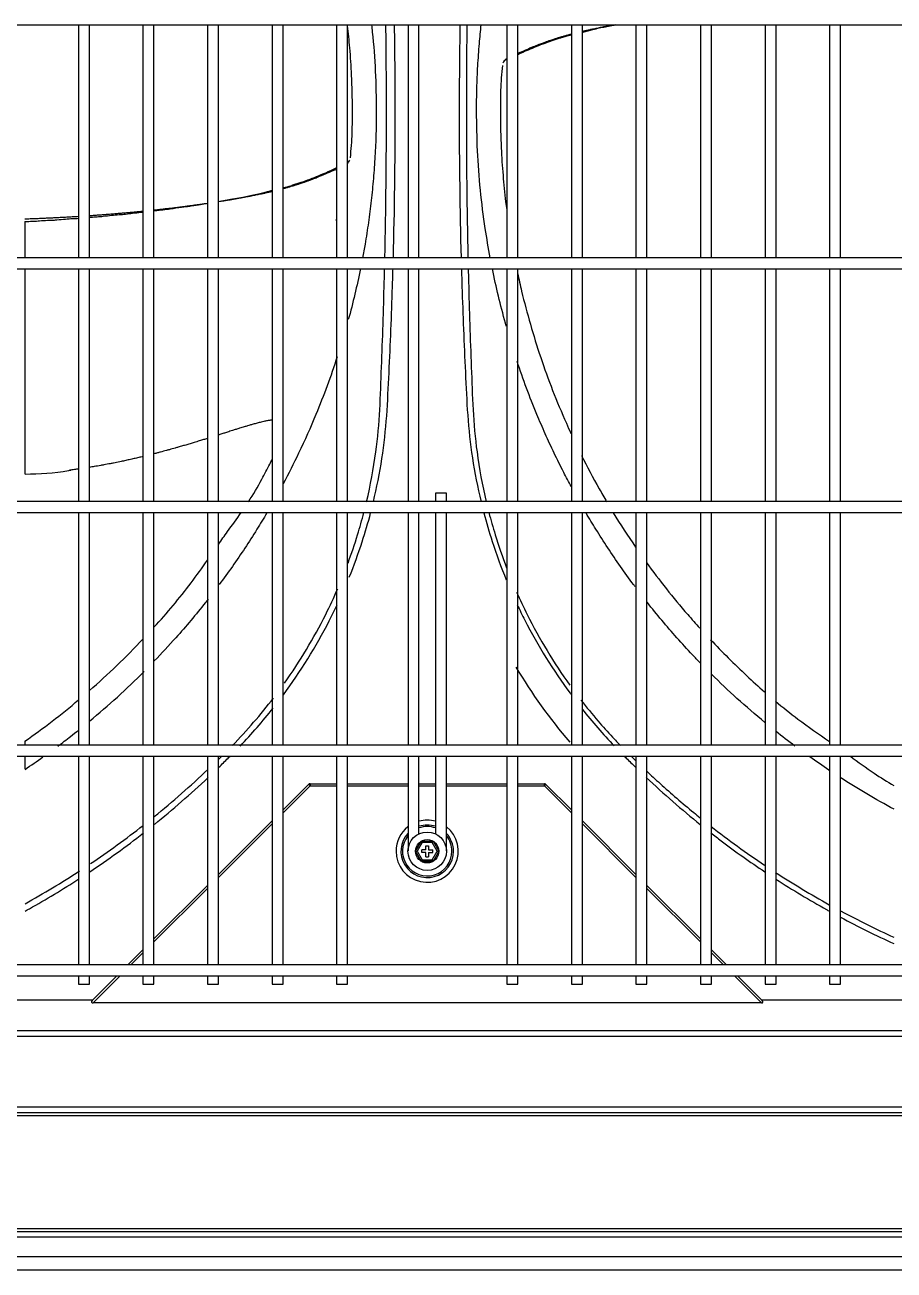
# Model space of a CAD drawing. Header units: millimetres. Extents: x 0 to 504600, y 0 to 118800.
# Drawn here: x 432438.5 to 432755, y 47337.4 to 47790.9 of the extents above; entities that cross this region are included whole.
import ezdxf

# ---------------------------------------------------------------- set-up
doc = ezdxf.new("R2010")
doc.units = ezdxf.units.MM
doc.header["$LTSCALE"] = 200
doc.layers.add('LG-AIRCON', color=240, linetype='Continuous')

# ---------------------------------------------------------------- blocks, each defined once
blk = doc.blocks.new('NEWUXB+UXA 1')
at = {"layer": 'LG-AIRCON', "color": 0}
for p, q in [((-592.71, 453.49), (591.81, 453.49)), ((-127.21, 453.49), (-127.21, 368.71)), ((-123.22, 368.71), (-123.22, 453.49)), ((-103.72, 453.49), (-103.72, 368.71)), ((-99.72, 368.71), (-99.72, 453.49)), ((-80.22, 453.49), (-80.22, 368.71)), ((-76.22, 368.71), (-76.22, 453.49)), ((-56.73, 453.49), (-56.73, 368.71)), ((-52.73, 368.71), (-52.73, 453.49)), ((-33.23, 453.49), (-33.23, 368.71)), ((-29.23, 368.71), (-29.23, 453.49)), ((-7.23, 453.49), (-7.23, 368.71)), ((-3.23, 368.71), (-3.23, 453.49)), ((28.76, 453.49), (28.76, 368.71)), ((32.76, 368.71), (32.76, 453.49)), ((52.26, 453.49), (52.26, 368.71)), ((56.26, 368.71), (56.26, 453.49)), ((75.75, 453.49), (75.75, 368.71)), ((79.75, 368.71), (79.75, 453.49)), ((99.25, 453.49), (99.25, 368.71)), ((103.25, 368.71), (103.25, 453.49)), ((122.75, 453.49), (122.75, 368.71)), ((126.75, 368.71), (126.75, 453.49)), ((146.24, 453.49), (146.24, 368.71)), ((150.24, 368.71), (150.24, 453.49)), ((-146.67, 381.91), (-146.67, 368.7)), ((591.81, 368.71), (-592.71, 368.71)), ((-592.71, 364.71), (591.81, 364.71)), ((-146.67, 364.7), (-146.67, 289.93)), ((-127.21, 364.71), (-127.21, 279.92)), ((-123.22, 279.92), (-123.22, 364.71)), ((-103.72, 364.71), (-103.72, 279.92)), ((-99.72, 279.92), (-99.72, 364.71)), ((-80.22, 364.71), (-80.22, 279.92)), ((-76.22, 279.92), (-76.22, 364.71)), ((-56.73, 364.71), (-56.73, 279.92)), ((-52.73, 279.92), (-52.73, 364.71)), ((-33.23, 364.71), (-33.23, 279.92)), ((-29.23, 279.92), (-29.23, 364.71)), ((-7.23, 364.71), (-7.23, 279.92)), ((-3.23, 279.92), (-3.23, 364.71)), ((28.76, 364.71), (28.76, 279.92)), ((32.76, 279.92), (32.76, 364.71)), ((52.26, 364.71), (52.26, 279.92)), ((56.26, 279.92), (56.26, 364.71)), ((75.75, 364.71), (75.75, 279.92)), ((79.75, 279.92), (79.75, 364.71)), ((99.25, 364.71), (99.25, 279.92)), ((103.25, 279.92), (103.25, 364.71)), ((122.75, 364.71), (122.75, 279.92)), ((126.75, 279.92), (126.75, 364.71)), ((146.24, 364.71), (146.24, 279.92)), ((150.24, 279.92), (150.24, 364.71)), ((2.76, 282.92), (2.76, 279.92)), ((6.76, 282.92), (2.76, 282.92)), ((6.76, 279.92), (6.76, 282.92)), ((591.81, 279.92), (-592.71, 279.92)), ((-592.71, 275.92), (591.81, 275.92)), ((-127.21, 275.92), (-127.21, 191.14)), ((-123.22, 191.14), (-123.22, 275.92)), ((-103.72, 275.92), (-103.72, 191.14)), ((-99.72, 191.14), (-99.72, 275.92)), ((-80.22, 275.92), (-80.22, 191.14)), ((-76.22, 191.14), (-76.22, 275.92)), ((-56.73, 275.92), (-56.73, 191.14)), ((-52.73, 191.14), (-52.73, 275.92)), ((-33.23, 275.92), (-33.23, 191.14)), ((-29.23, 191.14), (-29.23, 275.92)), ((-7.23, 275.92), (-7.23, 191.14)), ((-3.23, 191.14), (-3.23, 275.92)), ((2.76, 275.92), (2.76, 191.13)), ((6.76, 191.13), (6.76, 275.92)), ((28.76, 275.92), (28.76, 191.14)), ((32.76, 191.14), (32.76, 275.92)), ((52.26, 275.92), (52.26, 191.14)), ((56.26, 191.14), (56.26, 275.92)), ((75.75, 275.92), (75.75, 191.14)), ((79.75, 191.14), (79.75, 275.92)), ((99.25, 275.92), (99.25, 191.14)), ((103.25, 191.14), (103.25, 275.92)), ((122.75, 275.92), (122.75, 191.14)), ((126.75, 191.14), (126.75, 275.92)), ((146.24, 275.92), (146.24, 191.14)), ((150.24, 191.14), (150.24, 275.92)), ((591.81, 191.13), (-592.71, 191.13)), ((-146.67, 192.68), (-146.67, 191.13)), ((-592.71, 187.13), (591.81, 187.13)), ((-146.67, 187.14), (-146.67, 182.42)), ((-127.21, 187.14), (-127.21, 111.15)), ((-123.22, 111.15), (-123.22, 187.14)), ((-103.72, 187.14), (-103.72, 111.15)), ((-99.72, 111.15), (-99.72, 187.14)), ((-80.22, 187.14), (-80.22, 111.15)), ((-76.22, 111.15), (-76.22, 187.14)), ((-56.73, 187.14), (-56.73, 111.15)), ((-52.73, 111.15), (-52.73, 187.14)), ((-33.23, 187.14), (-33.23, 111.15)), ((-29.23, 111.15), (-29.23, 187.14)), ((-7.23, 187.14), (-7.23, 175.79)), ((-3.23, 175.79), (-3.23, 187.14)), ((2.76, 187.13), (2.76, 175.79)), ((6.76, 175.79), (6.76, 187.13)), ((28.76, 187.14), (28.76, 111.15)), ((32.76, 111.15), (32.76, 187.14)), ((52.26, 187.14), (52.26, 111.15)), ((56.26, 111.15), (56.26, 187.14)), ((75.75, 187.14), (75.75, 111.15)), ((79.75, 111.15), (79.75, 187.14)), ((99.25, 187.14), (99.25, 111.15)), ((103.25, 111.15), (103.25, 187.14)), ((122.75, 187.14), (122.75, 111.15)), ((126.75, 111.15), (126.75, 187.14)), ((146.24, 187.14), (146.24, 111.15)), ((150.24, 111.15), (150.24, 187.14)), ((-52.73, 167.63), (-43.46, 176.9)), ((-42.89, 176.33), (-43.46, 176.9)), ((-42.89, 177.13), (-33.23, 177.13)), ((-42.89, 177.13), (-42.89, 176.33)), ((-29.23, 177.13), (-7.23, 177.13)), ((-3.23, 177.13), (2.76, 177.13)), ((6.76, 177.13), (28.76, 177.13)), ((32.76, 177.13), (42.42, 177.13)), ((42.42, 176.33), (42.42, 177.13)), ((42.98, 176.9), (42.42, 176.33)), ((42.98, 176.9), (52.26, 167.62)), ((-52.73, 166.5), (-42.89, 176.33)), ((-42.89, 176.33), (-33.23, 176.33)), ((-29.23, 176.33), (-7.23, 176.33)), ((-7.23, 175.79), (-7.23, 172.96)), ((-7.23, 172.96), (-7.23, 169.31)), ((-3.23, 176.33), (2.76, 176.33)), ((-3.23, 172.96), (-3.23, 175.79)), ((-3.23, 169.31), (-3.23, 172.96)), ((2.76, 175.79), (2.76, 172.96)), ((2.76, 172.96), (2.76, 169.31)), ((6.76, 176.33), (28.76, 176.33)), ((6.76, 172.96), (6.76, 175.79)), ((6.76, 169.31), (6.76, 172.96)), ((6.76, 172.96), (6.76, 172.96)), ((32.76, 176.33), (42.42, 176.33)), ((42.42, 176.33), (52.26, 166.49)), ((-7.23, 169.31), (-7.23, 166.48)), ((-3.23, 166.48), (-3.23, 169.31)), ((2.76, 169.31), (2.76, 166.48)), ((6.76, 169.31), (6.76, 169.31)), ((6.76, 166.48), (6.76, 169.31)), ((-76.22, 144.13), (-56.73, 163.63)), ((-7.23, 166.48), (-7.23, 152.73)), ((-3.23, 158.87), (-3.23, 166.48)), ((2.76, 166.48), (2.76, 158.87)), ((6.76, 152.69), (6.76, 166.48)), ((56.26, 163.62), (75.75, 144.13)), ((-76.22, 143), (-56.73, 162.5)), ((56.26, 162.49), (75.76, 143)), ((-4.49, 152.55), (-2.36, 156.23)), ((-2.07, 155.73), (-3.91, 152.55)), ((-2.36, 156.23), (1.89, 156.23)), ((-2.36, 156.23), (-2.07, 155.73)), ((1.6, 155.73), (-2.07, 155.73)), ((-0.74, 154.55), (0.26, 154.55)), ((-0.74, 153.05), (-0.74, 154.55)), ((0.26, 154.55), (0.26, 153.05)), ((1.6, 155.73), (1.89, 156.23)), ((3.43, 152.55), (1.6, 155.73)), ((1.89, 156.23), (4.01, 152.55)), ((-2.36, 148.87), (-4.49, 152.55)), ((-4.49, 152.55), (-3.91, 152.55)), ((-3.91, 152.55), (-2.07, 149.37)), ((-0.74, 153.05), (-2.24, 153.05)), ((-2.24, 152.05), (-2.24, 153.05)), ((-0.74, 152.05), (-2.24, 152.05)), ((-0.74, 150.55), (-0.74, 152.05)), ((-0.74, 150.55), (0.26, 150.55)), ((0.26, 153.05), (1.76, 153.05)), ((0.26, 152.05), (0.26, 150.55)), ((0.26, 152.05), (1.76, 152.05)), ((1.6, 149.37), (3.43, 152.55)), ((1.76, 152.05), (1.76, 153.05)), ((4.01, 152.55), (1.89, 148.87)), ((3.43, 152.55), (4.01, 152.55)), ((-2.36, 148.87), (-2.07, 149.37)), ((1.89, 148.87), (-2.36, 148.87)), ((-2.07, 149.37), (1.6, 149.37)), ((1.6, 149.37), (1.89, 148.87)), ((-99.72, 120.64), (-80.22, 140.13)), ((-99.72, 119.51), (-80.22, 139)), ((79.75, 140.13), (99.25, 120.63)), ((79.75, 139), (99.25, 119.5)), ((-109.21, 111.15), (-103.72, 116.64)), ((-108.08, 111.15), (-103.72, 115.51)), ((103.25, 116.63), (108.74, 111.15)), ((103.25, 115.5), (107.6, 111.15)), ((526.82, 111.15), (-527.72, 111.15)), ((-527.72, 107.15), (526.82, 107.15)), ((-127.21, 107.15), (-127.21, 104.15)), ((-123.22, 104.15), (-123.22, 107.15)), ((-122.21, 98.14), (-113.21, 107.15)), ((-121.88, 97.34), (-112.08, 107.15)), ((-103.72, 107.15), (-103.72, 104.15)), ((-99.72, 104.15), (-99.72, 107.15)), ((-80.22, 107.15), (-80.22, 104.15)), ((-76.22, 104.15), (-76.22, 107.15)), ((-56.73, 107.15), (-56.73, 104.15)), ((-52.73, 104.15), (-52.73, 107.15)), ((-33.23, 107.15), (-33.23, 104.15)), ((-29.23, 104.15), (-29.23, 107.15)), ((28.76, 107.15), (28.76, 104.15)), ((32.76, 104.15), (32.76, 107.15)), ((52.26, 107.15), (52.26, 104.15)), ((56.26, 104.15), (56.26, 107.15)), ((75.75, 107.15), (75.75, 104.15)), ((79.75, 104.15), (79.75, 107.15)), ((99.25, 107.15), (99.25, 104.15)), ((103.25, 104.15), (103.25, 107.15)), ((111.6, 107.15), (121.41, 97.34)), ((112.73, 107.15), (121.74, 98.14)), ((122.75, 107.15), (122.75, 104.15)), ((126.75, 104.15), (126.75, 107.15)), ((146.24, 107.15), (146.24, 104.15)), ((150.24, 104.15), (150.24, 107.15)), ((-127.21, 104.15), (-123.22, 104.15)), ((-103.72, 104.15), (-99.72, 104.15)), ((-80.22, 104.15), (-76.22, 104.15)), ((-56.73, 104.15), (-52.73, 104.15)), ((-33.23, 104.15), (-29.23, 104.15)), ((28.76, 104.15), (32.76, 104.15)), ((52.26, 104.15), (56.26, 104.15)), ((75.75, 104.15), (79.75, 104.15)), ((99.25, 104.15), (103.25, 104.15)), ((122.75, 104.15), (126.75, 104.15)), ((146.24, 104.15), (150.24, 104.15)), ((-122.01, 98.34), (-230.22, 98.34)), ((121.41, 97.34), (-121.88, 97.34)), ((229.75, 98.34), (121.54, 98.34)), ((-524.5, 87.22), (524.03, 87.22)), ((525.55, 85.1), (-526.02, 85.1)), ((-525.95, 59.43), (525.48, 59.43)), ((525.48, 57.31), (-525.95, 57.31)), ((525.48, 56.19), (-525.95, 56.19)), ((-525.95, 15.2), (525.48, 15.2)), ((-525.95, 14.08), (525.48, 14.08)), ((525.48, 11.96), (-525.95, 11.96)), ((-580.46, 5), (580.46, 5)), ((580.46, 0), (-580.46, 0))]:
    blk.add_line(p, q, dxfattribs=at)
for radius in [7, 4.25, 4.25]:
    blk.add_circle((-0.24, 152.55), radius, dxfattribs=at)
for centre, radius, start, end in [((-22.34, 382.44), 11, 171.8382, 188.1618), ((-22.34, 382.44), 17.95, 261.0565, 262.7284), ((-42.89, 176.33), 0.8, 90, 135), ((42.42, 176.33), 0.8, 45, 90), ((-0.24, 152.55), 11.33, 74.6551, 105.3394), ((-0.24, 152.55), 11.33, 180, 51.8569), ((-0.24, 152.55), 11.33, 128.1375, 180), ((-0.24, 152.55), 9.56, 137.0195, 0), ((-0.24, 152.55), 9.56, 71.7356, 108.2643), ((-0.24, 152.55), 9, 70.5432, 109.457), ((-0.24, 152.55), 9.56, 0, 42.9806), ((-0.24, 152.55), 9, 141.0356, 0), ((-0.24, 152.55), 9, 0, 38.9588)]:
    blk.add_arc(centre, radius, start, end, dxfattribs=at)
for centre, major_axis in [((-121.08, 98.14), (1.37, 0.57)), ((120.61, 98.14), (-1.37, 0.57))]:
    blk.add_ellipse(centre, major_axis=major_axis, ratio=0.414214, start_param=2.356194, end_param=3.926991, dxfattribs=at)
for points, knots in [([(17.72, 422.13), (17.74, 424.88), (17.78, 430.36), (18.15, 438.55), (18.69, 446.26), (19.18, 451.24), (19.43, 453.51)], [0, 0, 0, 0, 0.262384, 0.523093, 0.782124, 1, 1, 1, 1]), ([(-28.2, 405.1), (-27.9, 408.13), (-27.47, 414.05), (-27.42, 424.07), (-27.65, 434.4), (-28.32, 444.54), (-28.91, 450.54), (-29.21, 453.22)], [0, 0, 0, 0, 0.183902, 0.361313, 0.620544, 0.830062, 1, 1, 1, 1]), ([(-20.49, 453.51), (-20.4, 452.64), (-19.8, 447.02), (-18.99, 436.57), (-18.85, 426.96), (-18.78, 422.13)], [0, 0, 0, 0, 0.083377, 0.539095, 1, 1, 1, 1]), ([(52.25, 450.12), (52.05, 450.07), (51.6, 449.95), (50.78, 449.73), (49.78, 449.45), (48.79, 449.16), (47.83, 448.88), (46.85, 448.58), (45.89, 448.27), (45.06, 447.99), (44.23, 447.72), (43.3, 447.39), (42.39, 447.06), (41.6, 446.77), (40.82, 446.47), (40.05, 446.17), (39.19, 445.83), (38.44, 445.53), (37.72, 445.23), (37.11, 444.98), (36.51, 444.72), (35.83, 444.43), (35.16, 444.15), (34.51, 443.87), (33.99, 443.64), (33.44, 443.4), (33.05, 443.23), (32.78, 443.12), (32.69, 443.07)], [0, 0, 0, 0, 0.025302, 0.058842, 0.109154, 0.159465, 0.193006, 0.243317, 0.293628, 0.327169, 0.36071, 0.411021, 0.461332, 0.494873, 0.528414, 0.578725, 0.612266, 0.662577, 0.696118, 0.729658, 0.763199, 0.79674, 0.847051, 0.880592, 0.914133, 0.947674, 0.981214, 1, 1, 1, 1]), ([(52.24, 449.84), (51.88, 449.75), (50.89, 449.49), (49.65, 449.12), (48.7, 448.84), (47.79, 448.57), (46.56, 448.16), (44.75, 447.56), (41.35, 446.35), (37.61, 444.83), (34.32, 443.4), (33.13, 442.82), (32.73, 442.62)], [0, 0, 0, 0, 0.053839, 0.149249, 0.203333, 0.226493, 0.301247, 0.373104, 0.496736, 0.801431, 0.930492, 1, 1, 1, 1]), ([(67.96, 453.49), (67.88, 453.47), (67.52, 453.41), (66.6, 453.24), (65.5, 453.04), (64.13, 452.78), (63.04, 452.56), (61.69, 452.29), (60.61, 452.07), (59.41, 451.82), (58.34, 451.58), (57.25, 451.34), (56.56, 451.18), (56.26, 451.11)], [0, 0, 0, 0, 0.019315, 0.08873, 0.227561, 0.296976, 0.435806, 0.505221, 0.644052, 0.713467, 0.81759, 0.921713, 1, 1, 1, 1]), ([(68.45, 453.49), (68.44, 453.49), (67.45, 453.31), (64.98, 452.78), (62.65, 452.34), (59.15, 451.57), (57.58, 451.08), (56.3, 450.77), (56.26, 450.76)], [0, 0, 0, 0, 0.002202, 0.228493, 0.627967, 0.70862, 0.991569, 1, 1, 1, 1]), ([(28.72, 441.18), (28.61, 441.12), (28.24, 440.88), (27.83, 440.42), (27.49, 439.91), (27.35, 439.63)], [0, 0, 0, 0, 0.14858, 0.57746, 1, 1, 1, 1]), ([(27.13, 438.77), (26.83, 435.73), (26.41, 429.81), (26.35, 419.8), (26.59, 409.46), (27.29, 398.82), (28.04, 391.33), (28.56, 387.15), (28.69, 386.15)], [0, 0, 0, 0, 0.167977, 0.330025, 0.566807, 0.758181, 0.942521, 1, 1, 1, 1]), ([(-18.78, 422.13), (-18.8, 419.38), (-18.85, 413.9), (-19.21, 405.71), (-19.79, 397.59), (-20.59, 389.54), (-21.61, 381.57), (-22.69, 374.62), (-23.46, 370.34), (-23.77, 368.68)], [0, 0, 0, 0, 0.153416, 0.305853, 0.457308, 0.607781, 0.75727, 0.905773, 1, 1, 1, 1]), ([(22.71, 368.68), (22.04, 372.21), (20.65, 380.41), (19.04, 393.41), (17.93, 407.7), (17.79, 417.3), (17.72, 422.13)], [0, 0, 0, 0, 0.200697, 0.464092, 0.73053, 1, 1, 1, 1]), ([(-29.2, 403.12), (-29.09, 403.23), (-28.82, 403.56), (-28.55, 403.96), (-28.41, 404.24)], [0, 0, 0, 0, 0.363149, 1, 1, 1, 1]), ([(-52.71, 394.18), (-52.55, 394.22), (-51.77, 394.43), (-50.71, 394.74), (-49.76, 395.02), (-48.85, 395.3), (-47.62, 395.71), (-45.81, 396.3), (-42.41, 397.52), (-38.67, 399.04), (-35.17, 400.56), (-33.79, 401.25), (-33.22, 401.53)], [0, 0, 0, 0, 0.024177, 0.119177, 0.173029, 0.19609, 0.270523, 0.342071, 0.465172, 0.768559, 0.897066, 1, 1, 1, 1]), ([(-52.69, 393.91), (-52.45, 393.98), (-51.83, 394.14), (-50.84, 394.42), (-49.85, 394.7), (-48.89, 394.99), (-47.91, 395.29), (-46.95, 395.6), (-46.12, 395.87), (-45.29, 396.15), (-44.36, 396.48), (-43.45, 396.81), (-42.66, 397.1), (-41.88, 397.4), (-41.11, 397.7), (-40.25, 398.04), (-39.51, 398.34), (-38.78, 398.64), (-38.17, 398.89), (-37.57, 399.15), (-36.89, 399.43), (-36.23, 399.72), (-35.57, 400), (-35.06, 400.22), (-34.5, 400.46), (-34.04, 400.66), (-33.55, 400.88), (-33.3, 400.99), (-33.19, 401.04)], [0, 0, 0, 0, 0.03153, 0.081147, 0.130764, 0.163842, 0.21346, 0.263077, 0.296155, 0.329233, 0.37885, 0.428467, 0.461545, 0.494623, 0.54424, 0.577319, 0.626936, 0.660014, 0.693092, 0.72617, 0.759248, 0.808865, 0.841943, 0.875021, 0.908099, 0.941178, 0.974256, 1, 1, 1, 1]), ([(-76.21, 389.21), (-75.85, 389.29), (-74.6, 389.56), (-72.88, 389.84), (-70.93, 390.13), (-68.93, 390.47), (-66.05, 391.09), (-63.72, 391.53), (-60.21, 392.3), (-58.45, 392.85), (-56.97, 393.19), (-56.73, 393.24)], [0, 0, 0, 0, 0.053106, 0.183061, 0.25229, 0.323469, 0.470338, 0.72961, 0.781957, 0.965599, 1, 1, 1, 1]), ([(-76.21, 389.18), (-75.88, 389.23), (-75.12, 389.35), (-73.94, 389.54), (-72.64, 389.75), (-71.35, 389.97), (-70.06, 390.2), (-68.92, 390.4), (-67.66, 390.63), (-66.56, 390.83), (-65.19, 391.09), (-64.1, 391.3), (-62.75, 391.58), (-61.67, 391.8), (-60.47, 392.05), (-59.41, 392.28), (-58.22, 392.55), (-57.32, 392.76), (-56.83, 392.87), (-56.73, 392.9)], [0, 0, 0, 0, 0.048356, 0.112135, 0.175914, 0.239693, 0.303472, 0.367251, 0.409771, 0.49481, 0.537329, 0.622368, 0.664887, 0.749926, 0.792445, 0.856225, 0.920004, 0.983783, 1, 1, 1, 1]), ([(-123.22, 384.07), (-122.72, 384.11), (-121.73, 384.18), (-120.24, 384.28), (-118.77, 384.39), (-117.32, 384.5), (-115.73, 384.63), (-114.16, 384.75), (-112.58, 384.89), (-111.01, 385.02), (-109.6, 385.15), (-108.03, 385.29), (-106.61, 385.42), (-105.06, 385.57), (-104.15, 385.66), (-103.71, 385.71)], [0, 0, 0, 0, 0.075163, 0.148659, 0.222156, 0.295652, 0.369148, 0.467143, 0.54064, 0.614136, 0.712131, 0.761129, 0.859124, 0.93262, 1, 1, 1, 1]), ([(-99.71, 386.12), (-99.45, 386.15), (-98.88, 386.21), (-97.71, 386.34), (-96.34, 386.49), (-94.82, 386.66), (-93.3, 386.84), (-91.94, 387), (-90.43, 387.19), (-89.06, 387.36), (-87.53, 387.56), (-86.17, 387.74), (-84.82, 387.92), (-83.34, 388.12), (-82.02, 388.31), (-80.94, 388.46), (-80.45, 388.54), (-80.24, 388.57)], [0, 0, 0, 0, 0.039359, 0.085754, 0.178543, 0.248135, 0.317727, 0.410516, 0.456911, 0.5497, 0.619292, 0.688884, 0.758476, 0.828068, 0.920857, 0.967252, 1, 1, 1, 1]), ([(-99.68, 385.83), (-99.03, 385.92), (-97.58, 386.11), (-95.73, 386.29), (-92.79, 386.64), (-90.54, 387.09), (-87.92, 387.36), (-85.42, 387.68), (-82.9, 388.13), (-81.12, 388.41), (-80.24, 388.54)], [0, 0, 0, 0, 0.113321, 0.262749, 0.319434, 0.510079, 0.587964, 0.672012, 0.853439, 1, 1, 1, 1]), ([(-146.73, 382.87), (-146.24, 382.89), (-145.1, 382.93), (-143.63, 382.99), (-141.99, 383.05), (-140.51, 383.11), (-138.85, 383.19), (-137.34, 383.26), (-135.83, 383.33), (-134.18, 383.41), (-132.72, 383.49), (-131.1, 383.58), (-129.65, 383.66), (-128.24, 383.75), (-127.49, 383.8), (-127.22, 383.81)], [0, 0, 0, 0, 0.075374, 0.176188, 0.226595, 0.327409, 0.403019, 0.47863, 0.55424, 0.629851, 0.730665, 0.781072, 0.881886, 0.957497, 1, 1, 1, 1]), ([(-146.69, 381.92), (-146.42, 381.93), (-145.78, 381.95), (-144.77, 381.97), (-143.2, 382), (-141.14, 382.23), (-138.91, 382.32), (-136.76, 382.4), (-134.45, 382.55), (-131.99, 382.81), (-129.86, 382.96), (-128.22, 383.02), (-127.49, 383.06), (-127.22, 383.08)], [0, 0, 0, 0, 0.047503, 0.110853, 0.162385, 0.26559, 0.398055, 0.474574, 0.557765, 0.734792, 0.898208, 0.962554, 1, 1, 1, 1]), ([(-123.22, 383.46), (-122.7, 383.49), (-121.6, 383.56), (-119.88, 383.67), (-117.59, 383.89), (-115.2, 384.19), (-113.07, 384.38), (-111.27, 384.5), (-109.56, 384.66), (-107.38, 385.02), (-105.21, 385.18), (-103.93, 385.3), (-103.71, 385.32)], [0, 0, 0, 0, 0.073989, 0.153729, 0.239276, 0.420725, 0.584233, 0.647352, 0.701423, 0.819298, 0.967653, 1, 1, 1, 1]), ([(-22.31, 279.86), (-20.89, 285.85), (-19.78, 291.9), (-18.26, 303.08), (-17.78, 308.21), (-17.23, 318.53), (-17.07, 323.71), (-16.47, 339.24), (-16.14, 349.6), (-15.83, 361.54), (-15.8, 363.12), (-15.76, 364.7)], [0, 0, 0, 0, 0.21737, 0.21737, 0.399155, 0.399155, 0.58094, 0.58094, 0.94451, 0.94451, 1, 1, 1, 1]), ([(-19.84, 279.78), (-18.59, 284.97), (-17.56, 290.22), (-15.94, 300.7), (-15.35, 305.93), (-14.61, 316.37), (-14.39, 321.6), (-13.63, 337.27), (-13.21, 347.72), (-12.81, 360.35), (-12.74, 362.53), (-12.68, 364.7)], [0, 0, 0, 0, 0.189158, 0.189158, 0.372762, 0.372762, 0.556366, 0.556366, 0.923574, 0.923574, 1, 1, 1, 1]), ([(12.21, 364.7), (12.27, 362.56), (12.34, 360.43), (12.74, 347.86), (13.15, 337.42), (13.91, 321.78), (14.13, 316.57), (14.86, 306.16), (15.44, 300.97), (17.05, 290.43), (18.09, 285.1), (19.35, 279.84)], [0, 0, 0, 0, 0.075143, 0.075143, 0.442368, 0.442368, 0.625981, 0.625981, 0.809594, 0.809594, 1, 1, 1, 1]), ([(14.7, 364.7), (14.73, 363.12), (14.77, 361.54), (15.08, 349.6), (15.41, 339.24), (16, 323.72), (16.17, 318.54), (16.72, 308.21), (17.2, 303.08), (18.71, 291.9), (19.83, 285.86), (21.24, 279.87)], [0, 0, 0, 0, 0.055363, 0.055363, 0.419, 0.419, 0.600818, 0.600818, 0.782636, 0.782636, 1, 1, 1, 1]), ([(28.54, 343.82), (28.44, 344.18), (26.51, 351.08), (24.84, 358.05), (23.49, 364.7)], [0, 0, 0, 0, 0.052887, 1, 1, 1, 1]), ([(32.64, 363.09), (33.11, 360.9), (35.43, 350.7), (40.65, 332.47), (47.36, 315.17), (51.52, 305.95), (52.09, 304.73)], [0, 0, 0, 0, 0.112914, 0.525694, 0.936978, 1, 1, 1, 1]), ([(-33.01, 332.62), (-35.32, 325.53), (-39.69, 313.7), (-46.53, 298.36), (-50.75, 290.02), (-52.72, 286.32)], [0, 0, 0, 0, 0.443757, 0.750386, 1, 1, 1, 1]), ([(52.22, 285.27), (51.28, 287.02), (49.14, 291.08), (45.96, 297.51), (42.71, 304.55), (37.97, 315.58), (34.67, 324.41), (32.5, 330.92)], [0, 0, 0, 0, 0.11975, 0.276771, 0.432533, 0.587035, 1, 1, 1, 1]), ([(-56.66, 309.6), (-56.69, 309.6), (-56.89, 309.58), (-57.31, 309.52), (-57.83, 309.44), (-58.47, 309.33), (-59.07, 309.21), (-59.83, 309.04), (-60.62, 308.86), (-61.43, 308.66), (-62.16, 308.47), (-62.9, 308.27), (-63.78, 308.02), (-64.69, 307.76), (-65.75, 307.45), (-66.7, 307.16), (-67.68, 306.86), (-68.66, 306.56), (-69.82, 306.2), (-70.99, 305.83), (-72.04, 305.5), (-73.1, 305.16), (-74.33, 304.77), (-75.44, 304.42), (-76.06, 304.22), (-76.21, 304.17)], [0, 0, 0, 0, 0.005985, 0.045742, 0.085498, 0.125255, 0.165012, 0.204768, 0.264403, 0.30416, 0.343916, 0.383673, 0.423429, 0.483064, 0.522821, 0.582456, 0.622212, 0.661969, 0.721603, 0.781238, 0.820995, 0.860751, 0.920386, 0.980021, 1, 1, 1, 1]), ([(-80.22, 302.91), (-80.33, 302.87), (-80.95, 302.68), (-82.07, 302.34), (-83.43, 301.92), (-84.81, 301.5), (-86.19, 301.08), (-87.76, 300.62), (-89.33, 300.15), (-90.74, 299.75), (-92.33, 299.29), (-93.76, 298.89), (-95.56, 298.4), (-97, 298.01), (-98.51, 297.61), (-99.3, 297.41), (-99.71, 297.3)], [0, 0, 0, 0, 0.018571, 0.09977, 0.180968, 0.235101, 0.3163, 0.397499, 0.478698, 0.559896, 0.614029, 0.722294, 0.776427, 0.884692, 0.938824, 1, 1, 1, 1]), ([(-103.69, 296.31), (-104.2, 296.19), (-105.29, 295.93), (-106.96, 295.54), (-108.69, 295.15), (-110.42, 294.77), (-112.34, 294.36), (-114.07, 294.01), (-116.01, 293.63), (-117.56, 293.34), (-119.5, 292.99), (-121.25, 292.68), (-122.63, 292.46), (-123.22, 292.37)], [0, 0, 0, 0, 0.079541, 0.168728, 0.257914, 0.3471, 0.436286, 0.555201, 0.614659, 0.733574, 0.793032, 0.911947, 1, 1, 1, 1]), ([(-65.29, 279.87), (-63.57, 282.54), (-60.91, 287.07), (-58.19, 292.24), (-56.98, 294.61), (-56.72, 295.13)], [0, 0, 0, 0, 0.545072, 0.900711, 1, 1, 1, 1]), ([(55.92, 296.74), (57.96, 292.67), (60.94, 287.03), (64.16, 281.44), (65.09, 279.87)], [0, 0, 0, 0, 0.719224, 1, 1, 1, 1]), ([(-129.97, 291.27), (-130.26, 291.21), (-135.73, 290.15), (-141.34, 289.88), (-146.65, 289.8)], [0, 0, 0, 0, 0.054083, 1, 1, 1, 1]), ([(-127.18, 291.77), (-127.68, 291.7), (-128.78, 291.55), (-129.88, 291.41), (-130.49, 291.33)], [0, 0, 0, 0, 0.449176, 1, 1, 1, 1]), ([(-76.25, 264.3), (-75.15, 265.86), (-72.43, 269.73), (-69.59, 273.56), (-67.97, 275.89)], [0, 0, 0, 0, 0.404883, 1, 1, 1, 1]), ([(-58.64, 275.75), (-59.82, 273.75), (-63.81, 267.15), (-69.56, 258.44), (-74.32, 251.87), (-75.94, 249.69)], [0, 0, 0, 0, 0.221999, 0.739418, 1, 1, 1, 1]), ([(-29.07, 257.53), (-27.8, 260.94), (-26.63, 264.39), (-24.75, 270.51), (-23.99, 273.2), (-23.29, 275.89)], [0, 0, 0, 0, 0.563574, 0.563574, 1, 1, 1, 1]), ([(-28.61, 252.37), (-26.89, 256.63), (-25.33, 260.94), (-22.79, 268.76), (-21.76, 272.27), (-20.83, 275.81)], [0, 0, 0, 0, 0.555539, 0.555539, 1, 1, 1, 1]), ([(20.36, 275.85), (21.28, 272.32), (22.3, 268.84), (24.95, 260.66), (26.66, 255.99), (28.55, 251.38)], [0, 0, 0, 0, 0.420981, 0.420981, 1, 1, 1, 1]), ([(22.23, 275.9), (22.92, 273.21), (23.68, 270.52), (25.75, 263.8), (27.14, 259.76), (28.66, 255.77)], [0, 0, 0, 0, 0.398194, 0.398194, 1, 1, 1, 1]), ([(75.48, 248.88), (75.29, 249.14), (73.46, 251.59), (70.08, 256.26), (65.5, 262.98), (61.34, 269.47), (58.75, 273.75), (57.58, 275.75)], [0, 0, 0, 0, 0.030003, 0.283624, 0.535302, 0.785046, 1, 1, 1, 1]), ([(-99.63, 234.23), (-94.97, 239.33), (-88.24, 247.24), (-82.18, 255.79), (-80.2, 258.62)], [0, 0, 0, 0, 0.672281, 1, 1, 1, 1]), ([(79.56, 257.73), (84.23, 251.27), (90.59, 243.22), (97.5, 235.44), (98.99, 233.8)], [0, 0, 0, 0, 0.788206, 1, 1, 1, 1]), ([(-52.2, 213.81), (-46.56, 221.75), (-41.55, 230.08), (-35.66, 241.87), (-34.2, 244.99), (-32.83, 248.16)], [0, 0, 0, 0, 0.739872, 0.739872, 1, 1, 1, 1]), ([(32.32, 246.91), (33.53, 244.17), (34.8, 241.46), (40.63, 229.8), (45.82, 221.21), (51.68, 213.05)], [0, 0, 0, 0, 0.228133, 0.228133, 1, 1, 1, 1]), ([(-80.02, 244.34), (-80.34, 243.93), (-84.1, 239.14), (-90.47, 231.5), (-96.93, 224.65), (-99.6, 221.87)], [0, 0, 0, 0, 0.052501, 0.612417, 1, 1, 1, 1]), ([(-52.6, 209.55), (-46.33, 218.01), (-40.76, 226.99), (-34.9, 238.41), (-33.93, 240.36), (-33, 242.33)], [0, 0, 0, 0, 0.829987, 0.829987, 1, 1, 1, 1]), ([(32.54, 242.32), (33.43, 240.44), (34.35, 238.57), (40.05, 227.44), (45.6, 218.46), (51.86, 209.95), (51.95, 209.83), (52.04, 209.71)], [0, 0, 0, 0, 0.165073, 0.165073, 0.987864, 0.987864, 1, 1, 1, 1]), ([(99.12, 221.21), (98.19, 222.16), (95.32, 225.15), (90.64, 230.28), (85.16, 236.62), (81.52, 241.08), (79.69, 243.41), (79.57, 243.55)], [0, 0, 0, 0, 0.134617, 0.418834, 0.70095, 0.980961, 1, 1, 1, 1]), ([(102.89, 229.61), (107.12, 225.14), (113.55, 218.76), (120.34, 212.58), (122.52, 210.67)], [0, 0, 0, 0, 0.68539, 1, 1, 1, 1]), ([(122.72, 199.42), (119.26, 202.27), (115.86, 205.21), (109.36, 211.1), (106.28, 214.02), (103.21, 217.06)], [0, 0, 0, 0, 0.511236, 0.511236, 1, 1, 1, 1]), ([(55.75, 207.6), (57.75, 205.01), (59.82, 202.47), (63.68, 197.99), (65.44, 196.03), (68.19, 193.09), (69.16, 192.07), (70.15, 191.06)], [0, 0, 0, 0, 0.449884, 0.449884, 0.8085, 0.8085, 1, 1, 1, 1]), ([(126.5, 207.25), (129.18, 204.99), (135.54, 199.9), (142.3, 195.21), (146.17, 192.52)], [0, 0, 0, 0, 0.431303, 1, 1, 1, 1]), ([(-134.68, 190.85), (-133.14, 192.01), (-131.6, 193.18), (-129.08, 195.14), (-128.1, 195.92), (-127.12, 196.7)], [0, 0, 0, 0, 0.608126, 0.608126, 1, 1, 1, 1]), ([(146.24, 181.94), (146.17, 181.99), (146.1, 182.04), (143.68, 183.65), (141.36, 185.25), (139.06, 186.89)], [0, 0, 0, 0, 0.030043, 0.030043, 1, 1, 1, 1]), ([(153.82, 187.13), (156.67, 185.08), (161.79, 181.27), (167.22, 177.92), (169.68, 176.5)], [0, 0, 0, 0, 0.555414, 1, 1, 1, 1]), ([(79.58, 181.81), (81.22, 180.26), (82.87, 178.73), (88.55, 173.58), (92.64, 170.05), (97.57, 166), (98.33, 165.38), (99.1, 164.76)], [0, 0, 0, 0, 0.260082, 0.260082, 0.885277, 0.885277, 1, 1, 1, 1]), ([(103.07, 159.2), (104.3, 158.24), (105.54, 157.29), (111.96, 152.43), (117.27, 148.67), (122.67, 145.06)], [0, 0, 0, 0, 0.194449, 0.194449, 1, 1, 1, 1]), ([(-146.6, 130.76), (-146.09, 131.04), (-145.57, 131.33), (-138.93, 135.05), (-132.93, 138.67), (-127.05, 142.47)], [0, 0, 0, 0, 0.077105, 0.077105, 1, 1, 1, 1]), ([(126.71, 142.4), (132.75, 138.49), (138.92, 134.78), (145.5, 131.11), (145.84, 130.92), (146.18, 130.73)], [0, 0, 0, 0, 0.948829, 0.948829, 1, 1, 1, 1]), ([(150.1, 130.92), (150.21, 130.86), (150.32, 130.8), (156.71, 127.38), (163.14, 124.2), (169.65, 121.24)], [0, 0, 0, 0, 0.01719, 0.01719, 1, 1, 1, 1])]:
    blk.add_open_spline(points, degree=3, knots=knots, dxfattribs=at)
for points in [[(-15.07, 422.13), (-15.07, 432.59), (-15.14, 443.04), (-15.28, 453.5)], [(-11.88, 420.93), (-11.88, 431.79), (-11.97, 442.65), (-12.15, 453.5)], [(11.68, 453.5), (11.5, 442.65), (11.41, 431.79), (11.41, 420.93)], [(14.21, 453.5), (14.08, 443.04), (14.01, 432.59), (14.01, 422.13)], [(-15.67, 368.7), (-15.27, 386.51), (-15.07, 404.32), (-15.07, 422.13)], [(14.01, 422.13), (14.01, 404.32), (14.21, 386.5), (14.6, 368.69)], [(-12.57, 368.7), (-12.11, 386.1), (-11.88, 403.52), (-11.88, 420.93)], [(11.41, 420.93), (11.41, 403.52), (11.64, 386.11), (12.1, 368.7)], [(-24.55, 364.69), (-25.81, 358.47), (-27.28, 352.29), (-28.96, 346.16)], [(67.5, 275.85), (70.08, 271.63), (72.79, 267.45), (75.64, 263.3)], [(-123.18, 211.08), (-116.48, 216.96), (-109.97, 223.24), (-103.66, 229.89)], [(-123.17, 199.92), (-116.28, 205.64), (-109.67, 211.66), (-103.34, 217.99)], [(51.75, 192.34), (44.46, 200.87), (37.95, 209.94), (32.2, 219.54)], [(-146.67, 192.67), (-140.04, 197.31), (-133.51, 202.31), (-127.15, 207.67)], [(-71.21, 191.06), (-65.86, 196.54), (-60.84, 202.33), (-56.22, 208.36)], [(-68.39, 190.85), (-64.13, 195.29), (-60.11, 199.9), (-56.33, 204.69)], [(56.16, 204.33), (59.85, 199.69), (63.74, 195.22), (67.86, 190.92)], [(133.62, 190.85), (131.27, 192.61), (128.94, 194.41), (126.64, 196.24)], [(75.86, 191.57), (75.75, 191.46), (75.64, 191.35), (75.53, 191.24)], [(-146.65, 182.38), (-144.45, 183.85), (-142.28, 185.35), (-140.12, 186.89)], [(-76.16, 186.13), (-75.83, 186.45), (-75.5, 186.77), (-75.18, 187.09)], [(-76.1, 183.12), (-74.97, 184.23), (-73.84, 185.34), (-72.72, 186.47)], [(-72.72, 186.47), (-72.51, 186.67), (-72.3, 186.88), (-72.09, 187.08)], [(71.61, 187.09), (71.82, 186.88), (72.04, 186.67), (72.25, 186.46)], [(72.25, 186.46), (73.36, 185.35), (74.48, 184.24), (75.61, 183.15)], [(74.13, 187.08), (74.63, 186.58), (75.14, 186.08), (75.65, 185.58)], [(-99.6, 165.2), (-92.89, 170.64), (-86.39, 176.35), (-80.1, 182.32)], [(-99.56, 162.34), (-92.85, 167.73), (-86.34, 173.41), (-80.02, 179.36)], [(79.5, 179.41), (85.85, 173.43), (92.41, 167.72), (99.18, 162.28)], [(169.72, 167.84), (163.05, 171.43), (156.51, 175.28), (150.14, 179.39)], [(-123.08, 145.08), (-116.39, 149.55), (-109.87, 154.25), (-103.52, 159.2)], [(-122.82, 148.03), (-116.26, 152.45), (-109.86, 157.1), (-103.65, 161.98)], [(103.08, 161.6), (109.41, 156.65), (115.92, 151.94), (122.6, 147.46)], [(-146.66, 133.39), (-139.9, 137.16), (-133.28, 141.15), (-126.83, 145.36)], [(126.59, 144.83), (132.94, 140.7), (139.45, 136.79), (146.11, 133.09)], [(150.22, 128.53), (156.6, 125.11), (163.08, 121.9), (169.65, 118.92)]]:
    blk.add_open_spline(points, degree=3, dxfattribs=at)

msp = doc.modelspace()

# ---------------------------------------------------------------- block references
at = {"layer": 'LG-AIRCON', "color": 30}
msp.add_blockref('NEWUXB+UXA 1', (432585.24, 47337.41), dxfattribs=at)

doc.saveas('drawing.dxf')
